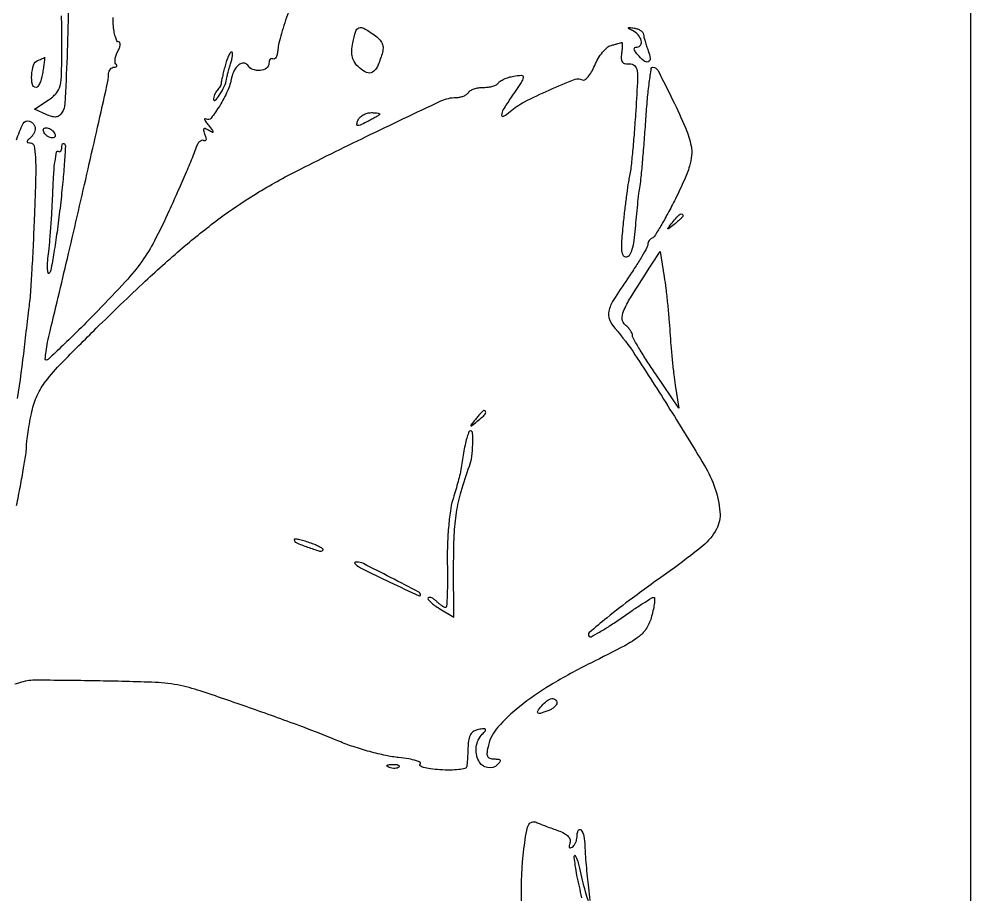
# Model space of a CAD drawing. Extents: x 0 to 848, y 0 to 1200.
# Drawn here: x 659.5 to 848, y 353.1 to 526.5 of the extents above; entities that cross this region are included whole.
import ezdxf

# ---------------------------------------------------------------- set-up
doc = ezdxf.new("R2010")
doc.units = 0

msp = doc.modelspace()

# ---------------------------------------------------------------- linework, layer by layer
msp.add_lwpolyline([(847.989753, 155.5), (847.994877, 677.756538), (848, 1200.013076)])
for points in [[(669.277061, 528.531293, -0.006613), (669.018709, 519.083559, -0.002414), (668.594631, 509.747582, -0.129198), (668.060358, 508.06342, -0.080917), (667.498197, 507.429719, -0.139632), (666.855446, 507.153261, -0.104272), (666.02708, 507.218892, -0.033223), (664.860192, 507.649181), (662.569043, 508.67152), (665.284521, 510.45077, 0.06703), (666.864668, 511.819702, 0.12436), (667.636684, 513.318722, 0.052547), (667.942319, 515.788171, 0.004536), (668, 522.146395, 0.006226), (667.937346, 527.177489, 0.027963)], [(712.86042, 527.874773, 0.010989), (712.121966, 525.794759, 0.01063), (711.466891, 523.66126, 0.0106), (710.970394, 521.760077, 0.037936), (710.772403, 520.520691, -0.033215), (710.64076, 519.643609, -0.066335), (710.40206, 518.985319, -0.118395), (710.102854, 518.64143, -0.30186), (709.787859, 518.63111, 0.165319), (709.489373, 518.699709, 0.190491), (709.231434, 518.565997, 0.122725), (709.056973, 518.224114, 0.056967), (709, 517.725684, -0.244795), (708.516833, 516.79794, -0.133685), (707.27781, 516.353079, -0.112163), (705.810917, 516.566499, -0.157996), (704.791641, 517.392895, 0.257347), (704.02332, 517.803608, 0.165046), (703.046188, 517.457966, 0.102655), (702.127084, 516.364699, 0.077339), (701.601967, 514.880699, -0.059006), (700.792758, 512.29778, -0.032641), (699.244565, 509.372299, -0.026452), (697.546921, 506.916726, -0.379854), (696.585211, 506.734787, 0.183972), (696.340262, 506.778144, 0.454449), (696.259406, 506.639834, 0.071223), (696.485875, 506.189863, 0.015986), (697, 505.5, -0.005175), (697.798935, 504.474988, -0.144493), (697.918562, 504.161675, -0.586892), (697.790235, 504.076296, -0.017035), (697.080061, 504.472086, 0.029472), (696.39427, 504.832245, 0.328823), (696.109957, 504.771433, 0.256809), (696.037485, 504.450296, 0.021406), (696.318607, 503.612107, -0.03304), (696.512296, 502.98674, -0.114276), (696.515131, 502.565569, -0.306624), (696.345303, 502.405792, -0.180277), (696.060542, 502.462583, 0.235903), (695.656005, 502.499188, 0.109243), (695.206037, 502.197441, 0.072706), (694.775504, 501.590921, 0.042575), (694.438658, 500.764521, -0.022983), (693.934975, 499.375652, -0.002481), (692.608398, 496.227703, -0.003043), (690.986582, 492.494937, -0.002448), (689.198457, 488.5, -0.013693), (686.324665, 482.598093, -0.034869), (683.836052, 478.541145, -0.030491), (680.618717, 474.569892, -0.008463), (675.100557, 468.75, -0.003117), (671.38874, 465.012507, -0.004948), (668.159405, 461.864062, -0.001368), (665.323989, 459.168678, -0.191633), (664.900044, 459, -0.439573), (664.699856, 459.218145, -0.011379), (664.860163, 460.689062, -0.01692), (665.16946, 462.544829, -0.009834), (665.659464, 464.75, 0.002077), (669.319174, 480.091833, 0.001592), (673.196016, 496.889015, 0.000448), (676.913253, 513.299988, 0.040744), (677.259538, 515.75, -0.077432), (677.363085, 516.227547, -0.085617), (677.605406, 516.632812, -0.094415), (677.94613, 516.904313, -0.12173), (678.333333, 517, 0.066752), (678.671462, 517.045344, 0.196453), (678.854085, 517.185498, 0.239312), (678.866089, 517.39057, 0.093793), (678.70185, 517.631483, -0.178012), (678.529218, 518.004876, -0.056832), (678.549616, 518.626345, -0.048477), (678.73411, 519.369838, -0.03784), (679.070368, 520.131483, 0.03317), (679.394931, 520.848464, 0.067215), (679.532571, 521.451123, 0.122244), (679.471776, 521.845441, 0.302377), (679.239571, 522, -0.287875), (678.902914, 522.211345, -0.038477), (678.58358, 523.028125, -0.034891), (678.323584, 524.158765, -0.022261), (678.173061, 525.5, -0.021686), (678.141017, 526.841614, -0.035646)], [(659.021777, 430.192297, 0.003734), (659.779334, 434.050769, 0.00473), (660.418897, 437.627474, 0.003759), (660.903717, 440.632358, 0.03813), (661, 441.893076, -0.03044), (661.066203, 442.979497, -0.007388), (661.310989, 444.76166, -0.00755), (661.653415, 446.8008, -0.007447), (662.058688, 448.838048, -0.054916), (663.113406, 452.010319, -0.057187), (664.822857, 454.830346, -0.0291), (667.974668, 458.442929, -0.004315), (674.808688, 465.29334, -0.006262), (684.519816, 474.624391, -0.012761), (692.419807, 481.657271, -0.015831), (699.348211, 487.148765, -0.021021), (706, 491.665602, -0.02092), (714.353937, 496.367569, -0.005332), (728.278193, 503.26898, -0.002065), (743.053276, 510.321772, -0.110757), (746.077511, 511, 0.050227), (746.813589, 511.074129, 0.047724), (747.533455, 511.29375, 0.051368), (748.132884, 511.61667, 0.105499), (748.5, 512, -0.128561), (748.903211, 512.384387, -0.04604), (749.636189, 512.70625, -0.041947), (750.542916, 512.926129, -0.038534), (751.5, 513, 0.034065), (752.451697, 513.064915, 0.039046), (753.342134, 513.258676, 0.04273), (754.054975, 513.541512, 0.139416), (754.426205, 513.880598, -0.117688), (754.799089, 514.25164, -0.031961), (755.540401, 514.642035, -0.030486), (756.463973, 514.989531, -0.027515), (757.45496, 515.236141, -0.0436), (758.980031, 515.391838, -0.460267), (759.344505, 514.978512, -0.112095), (758.969435, 513.991956, -0.004643), (756.836034, 510.84563, 0.014556), (755.398968, 508.633064, 0.129309), (755.069773, 507.528805, 0.589513), (755.471183, 507.289285, 0.046352), (756.75, 508.202237, -0.058741), (759.60755, 510.137494, -0.016201), (764.512447, 512.47993, -0.009239), (769.599968, 514.598997, -0.23672), (771.048196, 514.470213, 0.296826), (771.532971, 514.481613, 0.066258), (772.178977, 515.063137, 0.048538), (772.8707, 516.055885, 0.028953), (773.502233, 517.351101, -0.035003), (774.191578, 518.722552, -0.037226), (775.053147, 519.95487, -0.040097), (775.950615, 520.890244, -0.118296), (776.731277, 521.307069, 0.001682), (777.431506, 521.492065, 0.002179), (778.07234, 521.666675, 0.001639), (778.608226, 521.817094, 0.019537), (778.812858, 521.883999, -0.49527), (778.919802, 521.816256, -0.021612), (778.941912, 521.304987, -0.022366), (778.910584, 520.604993, -0.012179), (778.812858, 519.75, 0.042316), (778.754832, 518.668048, 0.154383), (778.979634, 518.027144, 0.187636), (779.498254, 517.704777, 0.067703), (780.380517, 517.660642, -0.213891), (781.373445, 517.31363, -0.175154), (781.883744, 516.299913, -0.04329), (781.961076, 513.960403, -0.003313), (781.581938, 507.660642, -0.003221), (781.28597, 503.623436, -0.00408), (780.958032, 499.897189, -0.003234), (780.637581, 496.779013, -0.033003), (780.411629, 495.5, 0.022629), (780.177555, 494.31853, 0.003638), (779.842512, 491.99259, 0.004015), (779.489617, 489.245428, 0.003515), (779.163994, 486.368393, 0.006611), (778.813293, 482.585757, 0.042366), (778.823777, 480.663893, 0.122658), (779.148464, 479.728902, 0.292485), (779.790217, 479.439716, 0.220277), (780.423263, 479.853887, 0.062597), (780.929091, 480.948782, 0.04182), (781.319588, 482.661598, 0.016419), (781.580191, 485.071323, -0.004174), (781.77195, 487.369686, -0.003575), (782.011367, 489.786576, -0.003602), (782.260438, 491.979554, -0.010282), (782.476035, 493.5, 0.015902), (782.704445, 495.252239, 0.002658), (783.017773, 498.629687, 0.00291), (783.342021, 502.605758, 0.002577), (783.634243, 506.75, -0.00636), (783.941258, 510.680036, -0.010503), (784.312373, 513.989063, -0.004365), (784.704576, 516.743885, -0.370889), (785.002353, 517, -0.281426), (786.010485, 516.383764, -0.005137), (788.930161, 510.537875, -0.011766), (791.526729, 504.867142, -0.053851), (792.589642, 501.409792, -0.072009), (792.678215, 499.522448, -0.048019), (792.262749, 497.394739, -0.032855), (791.263052, 494.693756, -0.011171), (789.469997, 490.909792, -0.007133), (787.982478, 488.046397, -0.0105), (786.587905, 485.57871, -0.00612), (785.357243, 483.560716, -0.163353), (784.876955, 483.166667, 0.084009), (784.541718, 482.969857, 0.066287), (784.257606, 482.658657, 0.066485), (784.065563, 482.285022, 0.085709), (784, 481.905357, -0.127605), (783.845856, 481.311203, -0.006206), (782.825, 479.528599, -0.009758), (781.532442, 477.429873, -0.006855), (780, 475.117381, 0.009565), (777.184667, 470.818567, 0.07904), (776.271624, 468.676575, 0.163759), (776.401453, 467.045993, 0.078828), (777.531011, 465.25, -0.034557), (781.475592, 460.057547, -0.005425), (788.408449, 449.234825, -0.0044), (795.196625, 438.16493, -0.05327), (797.295385, 433.646493, -0.058732), (798.307635, 428.922065, -0.148338), (797.613759, 425.512887, -0.097198), (794.879605, 422.194064, -0.017196), (788.447343, 417.268456, 0.00391), (780.966757, 411.849169, 0.011534), (775.942536, 407.967276, 0.007673), (772.427539, 405.029129, 0.436), (772.399411, 404.267256, 0.329721), (772.782417, 404.209994, 0.007857), (774.457809, 405.13464, 0.014166), (776.4543, 406.354152, 0.008758), (778.733026, 407.893751, -0.004497), (781.019815, 409.467345, -0.006772), (783.043632, 410.793789, -0.003093), (784.782084, 411.88479, -0.139459), (785.187113, 412, -0.419281), (785.371872, 411.812022, -0.022953), (785.314086, 410.898438, -0.024518), (785.121151, 409.688212, -0.014047), (784.77649, 408.25, -0.069789), (783.791068, 405.936399, -0.093635), (782.276553, 404.239728, -0.043146), (779.446195, 402.42916, -0.005012), (772.742542, 399, 0.019252), (764.760948, 394.626073, 0.033946), (758.592218, 390.335962, 0.041701), (754.336174, 386.299746, 0.122128), (752.463276, 382.75, 0.02331), (752.175984, 381.301754, 0.135462), (752.268352, 380.536151, 0.223922), (752.708442, 380.133607, 0.075214), (753.591592, 380, -0.028203), (754.437343, 379.952257, -0.234203), (754.750893, 379.75, -0.298594), (754.736851, 379.420129, -0.040654), (754.267217, 378.867217, -0.253999), (752.259862, 378.272738, -0.228162), (750.529147, 379.610969, -0.149171), (750.055238, 382.408764, -0.16101), (751.25, 384.897065, 0.020714), (751.860152, 385.585067, 0.354818), (751.860758, 385.866399, 0.259786), (751.556176, 385.989006, 0.014223), (750.5, 385.824966, 0.088056), (749.573465, 385.478134, 0.120676), (748.939266, 384.858189, 0.094242), (748.565167, 383.889784, 0.038274), (748.417506, 382.477902, -0.004206), (748.373674, 381.264481, -0.004523), (748.310222, 380.081009, -0.004285), (748.237865, 379.066176, -0.021406), (748.168127, 378.5, -0.297653), (747.817689, 378.119249, -0.03186), (746.578611, 377.887971, -0.030144), (744.894449, 377.785849, -0.017358), (742.862806, 377.855808, -0.015072), (740.970452, 378.044292, -0.036058), (739.588822, 378.326523, -0.086867), (738.922585, 378.645796, -0.535906), (738.933006, 378.958596, 0.541479), (738.941173, 379.289625, 0.07615), (738.192596, 379.65206, 0.034421), (736.707266, 379.999961, 0.014605), (734.678912, 380.269379, -0.027461), (732.132469, 380.674455, -0.013606), (728.953168, 381.452051, -0.01346), (725.691232, 382.439679, -0.019186), (722.85809, 383.503771, 0.010706), (715.706239, 386.329193, 0.004197), (705.729432, 389.930765, 0.003229), (695.95139, 393.29729, 0.027781), (691.5, 394.527221, 0.044648), (686.493098, 395.15531, 0.004773), (674.770432, 395.46029, 0.003039), (662.632962, 395.586374, 0.089897), (659.612337, 395.052298, -0.045274), (658.712026, 394.809103, -0.026001)], [(659.006892, 502.586477, -0.0375), (660.334759, 505.847675, -0.386588), (661.577799, 506.331772, -0.075557), (662.080672, 506.04569, -0.07649), (662.473418, 505.624151, -0.082586), (662.698923, 505.135767, -0.114147), (662.718381, 504.655144, -0.059416), (662.561942, 504.159162, -0.03712), (662.2704, 503.623509, -0.036881), (661.898906, 503.131134, -0.05432), (661.5, 502.765313, 0.054126), (661.166222, 502.459455, 0.287259), (661.128175, 502.225797, 0.250445), (661.326102, 502.065097, 0.044912), (661.815361, 502.015313, -0.358105), (662.480561, 501.455709, -0.032842), (662.753744, 499.151093, -0.019547), (662.806421, 495.171857, -0.0035), (662.562499, 487.75, -0.001778), (662.315939, 482.073784, -0.002219), (662.044844, 476.804688, -0.001794), (661.78183, 472.384371, -0.017064), (661.598199, 470.5, 0.002546), (661.40129, 468.947686, 0.000796), (661.121672, 466.61875, 0.000796), (660.817717, 464.017152, 0.000879), (660.532173, 461.5, -0.012586), (659.144598, 451.387947, -0.004434)], [(759.513304, 340.746941, -0.018979), (758.976315, 353.272953, -0.035292), (759.643064, 363.412519, -0.013028), (760.042884, 365.854745, -0.080198), (760.476459, 367.048526, -0.206003), (761.071014, 367.506203, -0.160465), (761.893064, 367.449807, 0.004597), (762.701901, 367.129071, 0.001673), (763.853769, 366.688943, 0.001659), (765.117152, 366.215828, 0.00198), (766.311256, 365.778538, -0.036686), (767.48988, 365.251604, -0.083082), (768.259501, 364.654862, -0.12416), (768.611793, 364.007561, -0.155682), (768.57271, 363.328883, 0.043014), (768.423905, 362.812241, 0.172903), (768.471604, 362.492222, 0.31348), (768.676927, 362.387186, 0.105104), (769.011454, 362.507079, 0.089092), (769.389924, 362.846658, 0.053261), (769.709615, 363.361855, 0.051131), (769.926678, 363.962503, 0.061228), (770, 364.559017, -0.090019), (770.234717, 365.852158, -0.569352), (770.758933, 365.945672, -0.130334), (771.350628, 364.72997, -0.043675), (771.56228, 362.749364, 0.01186), (771.630654, 361.155931, 0.00479), (771.796302, 358.985751, 0.004736), (772.0192, 356.652284, 0.005992), (772.271493, 354.5, -0.016243), (772.515979, 351.966082, -0.837031)], [(772.262769, 351.903938, -0.044748), (771.66079, 353.671821, -0.003766), (770.555136, 358.367999, 0.015722), (770.275636, 359.439626, 0.030313), (769.974014, 360.273209, 0.039638), (769.692677, 360.80446, 0.479955), (769.493084, 360.826417, 0.230846), (769.372758, 360.477012, 0.006592), (769.591654, 358.868737, 0.012106), (769.927424, 356.943522, 0.00788), (770.403796, 354.737129, -0.012024), (770.865148, 352.511037, -0.017391)]]:
    msp.add_lwpolyline(points, format="xyb")
for points in [[(729.817901, 523.414993, -0.043685), (730.848664, 522.549737, -0.095753), (731.423101, 521.699603, -0.10848), (731.599484, 520.768381, -0.067141), (731.418019, 519.664993, -0.030799), (730.476555, 517.153584, -0.150338), (729.48869, 516.024253, -0.244847), (728.336461, 515.939492, -0.086013), (726.904172, 516.874651, -0.05502), (726.017435, 517.904548, -0.086914), (725.535396, 518.962524, -0.077392), (725.410718, 520.209524, -0.035658), (725.616457, 521.832287, -0.022776), (726.181191, 524.110957, -0.234683), (726.822325, 524.799846, -0.225459), (727.776494, 524.720239, -0.021071)], [(783.172622, 523.5, 0.041709), (783.252794, 522.970426, 0.010734), (783.471214, 522.132812, 0.010851), (783.762664, 521.184769, 0.010842), (784.09505, 520.25, -0.054913), (784.493784, 518.711585, -0.356809), (784.110343, 518.074177, -0.268851), (783.250259, 518.232028, -0.042846), (782, 519.5, -0.024942), (781.48229, 520.191217, -0.128583), (781.325424, 520.638636, -0.300026), (781.467821, 520.898357, -0.122183), (781.877555, 521, 0.262618), (782.58278, 521.397848, 0.204769), (782.707368, 522.284711, 0.117286), (782.09584, 523.409737, 0.09536), (781, 524.241511, -0.007268), (780.218375, 524.642142, -0.430824), (780.180208, 524.780571, -0.292183), (780.340463, 524.859511, -0.005582), (781.302821, 524.741511, -0.051117), (781.997411, 524.574978, -0.06225), (782.595739, 524.277194, -0.073948), (783.013539, 523.900452, -0.156899)], [(664.213308, 516, -0.027258), (663.980081, 514.850825, -0.04044), (663.641932, 513.88125, -0.047041), (663.257498, 513.194649, -0.246404), (662.886501, 513, -0.356031), (662.150331, 513.60029, -0.067763), (662.025241, 515.455496, -0.060942), (662.404153, 517.428609, -0.222519), (663.25, 518.337719, 0.003076), (663.734574, 518.536724, 0.004596), (664.155375, 518.717133, 0.00203), (664.511876, 518.8756, 0.09448), (664.576807, 518.921053, -0.717843), (664.601585, 518.909204, -0.000834), (664.501712, 518.095559, -0.003484), (664.376697, 517.145046, -0.001997)], [(700.307271, 517.25, 0.004321), (700.024633, 516.148204, 0.005267), (699.779894, 515.111979, 0.004458), (699.591225, 514.237459, 0.036592), (699.538219, 513.833333, -0.078865), (699.47091, 513.524617, -0.033929), (699.290914, 513.142187, -0.032505), (699.039849, 512.752827, -0.036939), (698.75, 512.416667, 0.062265), (698.465017, 512.050249, 0.04068), (698.229245, 511.56875, 0.040562), (698.073701, 511.053066, 0.060055), (698.030409, 510.583333, 0.658151), (698.381109, 510.443842, 0.054611), (699.225976, 511.49703, 0.031975), (700.164801, 513.203187, 0.069811), (700.604597, 514.626355, -0.018409), (700.719425, 515.201278, -0.005909), (700.931227, 516.045664, -0.005885), (701.189352, 516.980696, -0.006552), (701.460757, 517.876355, 0.022214), (701.679966, 518.690835, 0.039865), (701.775709, 519.376179, 0.053552), (701.75263, 519.857745, 0.369541), (701.58644, 520, 0.265368), (701.333514, 519.855594, 0.024468), (700.984496, 519.192188, 0.026458), (700.627082, 518.303742, 0.017458)], [(730.916667, 507.635455, -0.04415), (730.640457, 507.43384, -0.004919), (729.968069, 507.037658, -0.005954), (729.155952, 506.58264, -0.004793), (728.272505, 506.112315, -0.010742), (727.031955, 505.500558, -0.165228), (726.564711, 505.449351, -0.410955), (726.401234, 505.702928, -0.039823), (726.629494, 506.476861, -0.10423), (727.006244, 507.059348, -0.066687), (727.647316, 507.552578, -0.062739), (728.442566, 507.886276, -0.068101), (729.273655, 508, -0.016641), (730.036268, 507.974612, -0.037964), (730.605907, 507.892915, -0.081061), (730.904411, 507.773651, -0.508261)], [(666.5, 504, -0.076764), (666.661825, 503.617617, -0.154201), (666.642737, 503.29375, -0.186277), (666.449529, 503.079239, -0.117858), (666.118034, 503, -0.085235), (665.689814, 503.073533, -0.053414), (665.230237, 503.29375, -0.051777), (664.810561, 503.617474, -0.064269), (664.5, 504, -0.076764), (664.338175, 504.382383, -0.154201), (664.357263, 504.70625, -0.186277), (664.550471, 504.920761, -0.117858), (664.881966, 505, -0.085235), (665.310186, 504.926467, -0.053414), (665.769763, 504.70625, -0.051777), (666.189439, 504.382526, -0.064269)], [(667.629133, 489.082135, -0.00482), (667.033729, 484.355169, -0.007321), (666.416646, 480.260535, -0.003267), (665.819913, 476.799881, -0.158619), (665.492563, 476.188967, -0.597889), (665.257734, 476.265085, -0.03876), (665.164879, 477.171134, -0.024891), (665.201483, 478.627729, -0.011746), (665.386289, 480.5, 0.009526), (665.639127, 482.950172, 0.003919), (665.892444, 486.279532, 0.003876), (666.108625, 489.8573, 0.004966), (666.24936, 493.153726, -0.009389), (666.399048, 496.057023, -0.016995), (666.646687, 498.423239, -0.012998), (666.942809, 500.209781, -0.524865), (667.25, 500.344709, 0.148631), (667.534503, 500.26972, 0.19143), (667.779688, 500.377941, 0.132593), (667.945344, 500.671886, 0.062468), (668, 501.10765, -0.041276), (668.036012, 501.543146, -0.119469), (668.153778, 501.819511, -0.253996), (668.3262, 501.89915, -0.182129), (668.523499, 501.809835, -0.214654), (668.704087, 501.333686, -0.002443), (668.476722, 497.85513, -0.006959), (668.134824, 493.797968, -0.004418)], [(791, 487.622445, -0.184603), (790.91885, 487.410139, -0.013803), (790.485937, 486.952641, -0.017649), (789.920402, 486.425681, -0.012436), (789.25, 485.872445, -0.001576), (788.120493, 484.99236, -0.377591), (788, 485, -0.377591), (787.99236, 485.120493, -0.001576), (788.872445, 486.25, -0.017685), (789.76332, 487.306759, -0.065617), (790.426111, 487.869516, -0.241985), (790.806605, 487.90695, -0.307699)], [(788.399296, 464.494942, 0.006238), (788.581911, 461.867425, 0.004464), (788.849023, 458.933481, 0.004507), (789.153709, 456.142367, 0.009641), (789.449824, 453.994942), (790.158209, 449.5), (785.579104, 456.218601, -0.005862), (783.824611, 458.858836, -0.008532), (782.345112, 461.230619, -0.004858), (781.158686, 463.251118, -0.131051), (781, 463.846157, 0.113388), (780.90068, 464.278489, 0.037763), (780.571857, 464.843433, 0.035324), (780.100247, 465.434785, 0.033571), (779.54249, 465.964736, -0.201929), (778.937124, 467.128751, -0.124333), (779.196689, 468.674927, -0.036336), (780.613111, 471.353873, -0.003021), (784.826732, 478), (786.432979, 480.5), (787.245066, 475.5, -0.00934), (787.581033, 473.155505, -0.004788), (787.919107, 470.204764, -0.004756), (788.20935, 467.158391, -0.007141)], [(749.872445, 447.25, 0.001576), (748.99236, 446.120493, 0.377591), (749, 446, 0.377591), (749.120493, 445.99236, 0.001576), (750.25, 446.872445, 0.017685), (751.306759, 447.76332, 0.065617), (751.869516, 448.426111, 0.241985), (751.90695, 448.806605, 0.307699), (751.622445, 449, 0.184603), (751.410139, 448.91885, 0.013803), (750.952641, 448.485937, 0.017649), (750.425681, 447.920402, 0.012436)], [(747.616285, 441.001843, -0.002048), (747.072812, 437.690208, -0.014703), (746.757062, 436.101264, -0.014663), (746.348198, 434.532061, -0.00203), (745.39075, 431.30325, 0.039286), (744.916012, 429.116726, 0.012754), (744.55341, 425.826498, 0.012626), (744.335349, 422.135149, 0.013879), (744.313857, 418.552297, -0.006025), (744.345697, 415.272329, -0.010043), (744.283758, 412.511172, -0.003998), (744.167096, 410.203446, -0.397681), (743.95, 409.999048, -0.124774), (743.664151, 410.072036, -0.025287), (743.213958, 410.347324, -0.025224), (742.710051, 410.73026, -0.021286), (742.216667, 411.183333, 0.039174), (741.727991, 411.600898, 0.058319), (741.238204, 411.876329, 0.076687), (740.820423, 411.979762, 0.222313), (740.547433, 411.880767, 0.378072), (740.529353, 411.591754, 0.040649), (741.021005, 411.05514, 0.034121), (741.810522, 410.417172, 0.019465), (742.841919, 409.752452), (745.622305, 408.110038), (745.573359, 418.305019, -0.012054), (745.689999, 424.346001, -0.028464), (746.14094, 428.825679, -0.030904), (747.07011, 432.999878, -0.016783), (748.695955, 438, 0.053292), (749.159873, 439.883851, 0.027257), (749.355819, 442.31352, 0.019275), (749.327411, 444.572936, 0.399354), (748.877808, 445.000073, 0.306895), (748.603097, 444.813879, 0.018493), (748.250582, 443.825563, 0.022537), (747.906293, 442.534297, 0.014235)], [(714, 423.42323, 0.300396), (714.377452, 422.851664, 0.013771), (716.659164, 421.95095, 0.014099), (718.98608, 421.179217, 0.27607), (719.689735, 421.356402, 0.45744), (719.673577, 421.578416, 0.032537), (719.084718, 421.960062, 0.028327), (718.192238, 422.394881, 0.015324), (717.051047, 422.83236, 0.013003), (715.88076, 423.206493, 0.023036), (714.896245, 423.444663, 0.021055), (714.148913, 423.556993, 0.445938)], [(726.083333, 418.618519, 0.07128), (727.506306, 417.647051, 0.003126), (732.923701, 415.027136, 0.001123), (738.711888, 412.288345, 0.549717), (739, 412.47121, 0.278632), (738.652352, 413.046625, 0.001751), (733.087969, 415.945881, 0.003217), (727.705954, 418.682474, 0.116515), (726.36185, 419, 0.055472), (726.123582, 418.973484, 0.181582), (725.993273, 418.88794, 0.266543), (725.979594, 418.763713, 0.104919)], [(766, 391.106989, -0.144282), (765.886229, 390.720929, -0.059761), (765.53535, 390.297997, -0.052351), (765.023355, 389.905323, -0.045844), (764.418213, 389.606989, -0.011554), (762.799553, 389.028392, -0.224183), (762.285016, 389.090894, -0.425932), (762.20992, 389.45477, -0.022736), (763, 390.5, -0.05453), (764.02193, 391.489188, -0.115644), (765.017369, 391.945598, -0.232619), (765.699252, 391.766045, -0.217383)], [(734.729167, 378.395833, -0.126455), (734.402231, 378.202593, -0.060344), (733.916927, 378.123424, -0.05415), (733.359369, 378.160852, -0.051402), (732.8125, 378.316886, -0.054073), (732.395823, 378.538436, -0.470617), (732.37858, 378.720685, -0.168741), (732.670344, 378.862007, -0.018894), (733.416667, 378.921053, -0.028489), (734.112848, 378.910055, -0.077125), (734.592839, 378.799335, -0.208169), (734.77538, 378.614691, -0.296942)]]:
    msp.add_lwpolyline(points, format="xyb", close=True)

doc.saveas('drawing.dxf')
